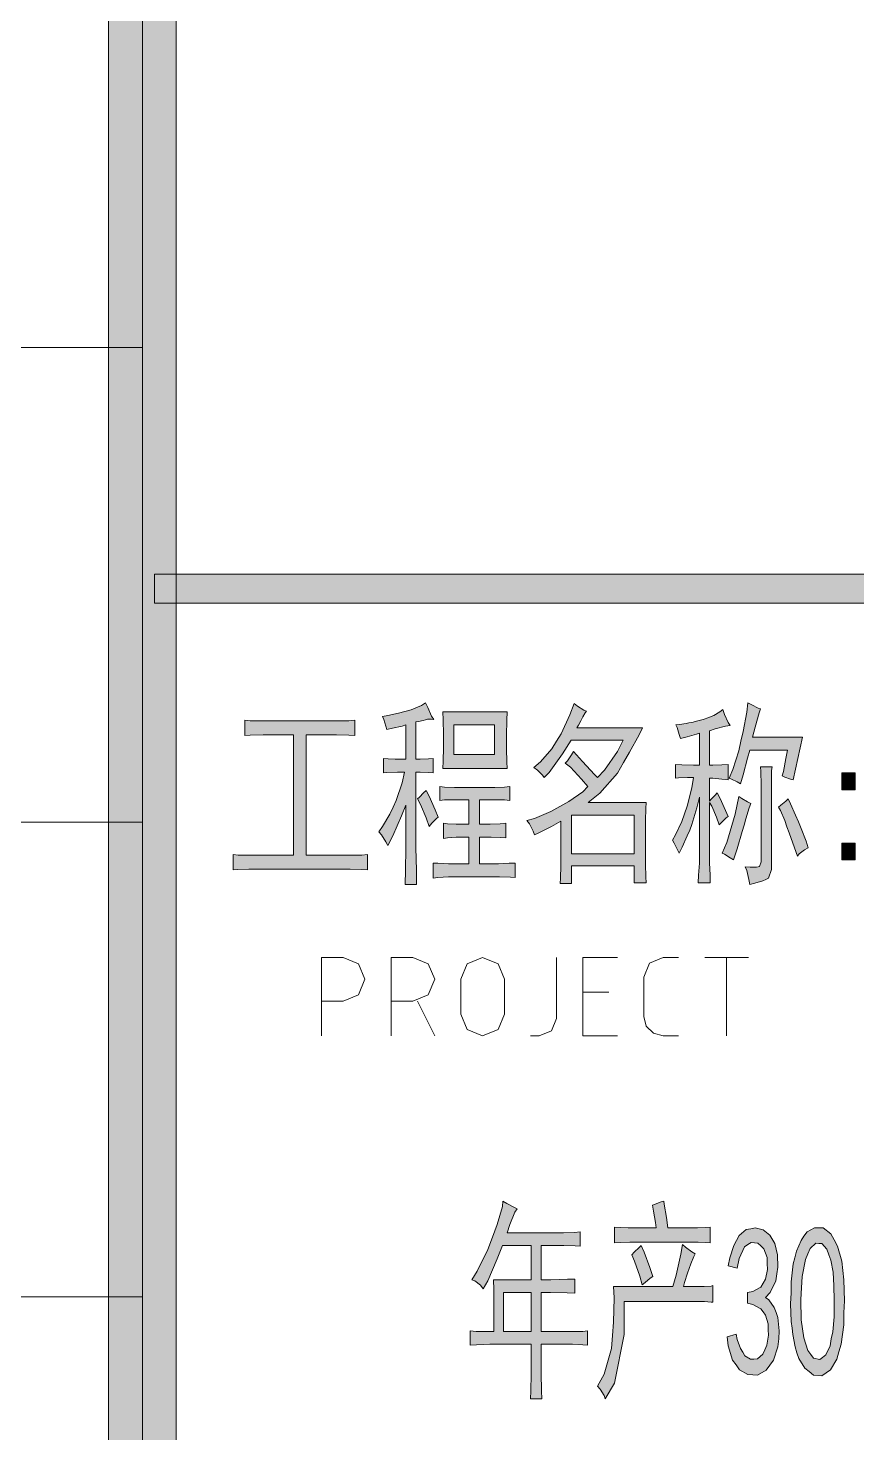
# Model space of a CAD drawing. Header units: millimetres. Extents: x 0 to 829, y 0 to 586.
# Drawn here: x 768.29 to 780.35, y 81.8 to 102.24 of the extents above; entities that cross this region are included whole.
import ezdxf

# ---------------------------------------------------------------- set-up
doc = ezdxf.new("R2010")
doc.units = ezdxf.units.MM

msp = doc.modelspace()

# ---------------------------------------------------------------- hatches: boundary and pattern name
h = msp.add_hatch(color=0)
h.dxf.hatch_style = 2
h.paths.add_polyline_path([(770.449028, 9.860139), (769.464778, 9.860139), (769.464778, 575.772139), (770.449028, 575.772139)])
h = msp.add_hatch(color=0)
h.dxf.hatch_style = 2
h.paths.add_polyline_path([(770.131528, 93.870639), (770.131528, 94.293972), (819.471028, 94.293972), (819.471028, 93.870639)])
h = msp.add_hatch(color=0)
h.dxf.hatch_style = 2
h.paths.add_polyline_path([(773.451167, 92.223167), (773.52525, 92.237278), (773.684, 92.272556), (773.772194, 92.29725), (773.863917, 92.321944), (774.015611, 92.385444), (774.075583, 92.42425), (774.107333, 92.353694), (774.163778, 92.230222), (774.195528, 92.180833), (774.163778, 92.184361), (774.103806, 92.184361), (774.072056, 92.173778), (774.040306, 92.166722), (773.973278, 92.152611), (773.934472, 92.145556), (773.934472, 91.602278), (773.994444, 91.602278), (774.117917, 91.609333), (774.184944, 91.612861), (774.184944, 91.404722), (774.117917, 91.40825), (773.994444, 91.415306), (773.934472, 91.415306), (773.934472, 90.438111), (773.934472, 90.314639), (773.941528, 89.986556), (773.945056, 89.781944), (773.77925, 89.781944), (773.782778, 89.986556), (773.786306, 90.311111), (773.786306, 90.427528), (773.786306, 90.935528), (773.726333, 90.780306), (773.599333, 90.4875), (773.528778, 90.349917), (773.497028, 90.402833), (773.433528, 90.505139), (773.394722, 90.547472), (773.451167, 90.625083), (773.557, 90.805), (773.602861, 90.903778), (773.648722, 91.002556), (773.733389, 91.260083), (773.768667, 91.415306), (773.666361, 91.415306), (773.511139, 91.40825), (773.46175, 91.404722), (773.46175, 91.612861), (773.532306, 91.609333), (773.634611, 91.602278), (773.669889, 91.602278), (773.786306, 91.602278), (773.786306, 92.103222), (773.733389, 92.085583), (773.595806, 92.053833), (773.511139, 92.036194), (773.497028, 92.085583), (773.468806, 92.180833)])
h = msp.add_hatch(color=0)
h.paths.add_polyline_path([(776.418028, 92.300778), (776.396861, 92.276083), (776.361583, 92.219639), (776.347472, 92.191417), (776.333361, 92.163194), (776.298083, 92.096167), (776.276917, 92.057361), (777.232944, 92.057361), (777.183556, 91.958583), (777.042444, 91.704583), (776.95425, 91.552889), (776.866056, 91.401194), (776.608528, 91.108389), (776.442722, 90.970806), (777.282333, 90.970806), (777.278806, 90.886139), (777.275278, 90.713278), (777.275278, 90.625083), (777.275278, 90.17), (777.275278, 90.07475), (777.278806, 89.891306), (777.282333, 89.803111), (777.109472, 89.803111), (777.109472, 90.050056), (776.199306, 90.050056), (776.199306, 89.792528), (776.0335, 89.792528), (776.037028, 89.870139), (776.044083, 90.050056), (776.044083, 90.148833), (776.044083, 90.702694), (775.9065, 90.625083), (775.712472, 90.526306), (775.659556, 90.505139), (775.641917, 90.558056), (775.589, 90.663889), (775.550194, 90.713278), (775.659556, 90.7415), (775.899444, 90.843806), (776.029972, 90.914361), (776.1605, 90.988444), (776.361583, 91.129556), (776.435667, 91.203639), (776.343944, 91.313), (776.181667, 91.485861), (776.107583, 91.545833), (776.139333, 91.581111), (776.195778, 91.665778), (776.227528, 91.715167), (776.358056, 91.570528), (776.534444, 91.380028), (776.576778, 91.337694), (776.679083, 91.443528), (776.866056, 91.715167), (776.950722, 91.880972), (776.19225, 91.880972), (776.068778, 91.679889), (775.871222, 91.40825), (775.800667, 91.337694), (775.775972, 91.369444), (775.701889, 91.443528), (775.6525, 91.482333), (775.74775, 91.563472), (775.910028, 91.753972), (775.980583, 91.863333), (776.047611, 91.972694), (776.174611, 92.247861), (776.234583, 92.413667), (776.2875, 92.374861), (776.379222, 92.318417)])
h.paths.add_polyline_path([(777.109472, 90.226444), (777.109472, 90.790889), (776.199306, 90.790889), (776.199306, 90.226444)])
h = msp.add_hatch(color=0)
h.dxf.hatch_style = 2
h.paths.add_polyline_path([(778.947444, 92.336056), (778.929806, 92.276083), (778.869833, 92.067944), (778.831028, 91.923306), (779.55775, 91.923306), (779.423694, 91.302417), (779.381361, 91.313), (779.30375, 91.341222), (779.264944, 91.358861), (779.282583, 91.425889), (779.317861, 91.612861), (779.339028, 91.736333), (778.792222, 91.736333), (778.760472, 91.619917), (778.693444, 91.3765), (778.658167, 91.245972), (778.608778, 91.274194), (778.524111, 91.313), (778.492361, 91.327111), (778.545278, 91.454111), (778.629944, 91.722222), (778.661694, 91.863333), (778.693444, 92.004444), (778.746361, 92.286667), (778.764, 92.42425), (778.820444, 92.3925), (778.912167, 92.346639)])
h = msp.add_hatch(color=0)
h.dxf.hatch_style = 2
h.paths.add_polyline_path([(772.678583, 92.159667), (772.777361, 92.159667), (772.960806, 92.163194), (773.045472, 92.17025), (773.045472, 91.948), (772.960806, 91.951528), (772.777361, 91.958583), (772.678583, 91.958583), (772.336389, 91.958583), (772.336389, 90.205278), (772.879667, 90.205278), (772.974917, 90.205278), (773.147778, 90.208806), (773.228917, 90.215861), (773.228917, 89.993611), (773.147778, 89.997139), (772.978444, 90.004194), (772.886722, 90.004194), (771.595556, 90.004194), (771.503833, 90.004194), (771.345083, 89.997139), (771.278056, 89.993611), (771.278056, 90.215861), (771.348611, 90.208806), (771.510889, 90.205278), (771.602611, 90.205278), (772.152944, 90.205278), (772.152944, 91.958583), (771.821333, 91.958583), (771.711972, 91.958583), (771.525, 91.951528), (771.447389, 91.948), (771.447389, 92.17025), (771.525, 92.163194), (771.711972, 92.159667), (771.821333, 92.159667)])
h = msp.add_hatch(color=0)
h.paths.add_polyline_path([(775.260917, 92.290194), (775.257389, 92.17025), (775.250333, 91.948), (775.250333, 91.845694), (775.250333, 91.753972), (775.257389, 91.563472), (775.260917, 91.468222), (774.326056, 91.468222), (774.329583, 91.574056), (774.336639, 91.775139), (774.336639, 91.870389), (774.336639, 91.962111), (774.329583, 92.173778), (774.326056, 92.290194)])
h.paths.add_polyline_path([(775.077472, 91.669306), (775.077472, 92.103222), (774.484806, 92.103222), (774.484806, 91.669306)])
h = msp.add_hatch(color=0)
h.dxf.hatch_style = 2
h.paths.add_polyline_path([(777.666861, 90.427528), (777.712722, 90.505139), (777.800917, 90.695639), (777.839722, 90.808528), (777.882056, 90.921417), (777.949083, 91.186), (777.973778, 91.337694), (777.885583, 91.337694), (777.755056, 91.330639), (777.709194, 91.327111), (777.709194, 91.524667), (777.800917, 91.521139), (777.973778, 91.514083), (778.058444, 91.514083), (778.058444, 91.97975), (778.016111, 91.969167), (777.878528, 91.930361), (777.783278, 91.902139), (777.765639, 91.962111), (777.733889, 92.064417), (777.71625, 92.103222), (777.769167, 92.10675), (777.867944, 92.120861), (777.90675, 92.131444), (777.949083, 92.1385), (778.03375, 92.159667), (778.076083, 92.17025), (778.114889, 92.180833), (778.196028, 92.209056), (778.231306, 92.223167), (778.270111, 92.240806), (778.354778, 92.290194), (778.400639, 92.325472), (778.425333, 92.251389), (778.47825, 92.134972), (778.506472, 92.092639), (778.435917, 92.082056), (778.28775, 92.04325), (778.206611, 92.015028), (778.206611, 91.514083), (778.252472, 91.514083), (778.386528, 91.521139), (778.474722, 91.524667), (778.474722, 91.302417), (778.386528, 91.313), (778.252472, 91.327111), (778.206611, 91.327111), (778.206611, 90.991972), (778.231306, 91.020194), (778.28775, 91.080167), (778.315972, 91.115444), (778.358306, 91.030778), (778.435917, 90.857917), (778.474722, 90.769722), (778.4465, 90.748556), (778.383, 90.688583), (778.347722, 90.649778), (778.308917, 90.759139), (778.238361, 90.921417), (778.206611, 90.970806), (778.206611, 90.148833), (778.206611, 90.092389), (778.213667, 89.919528), (778.217194, 89.803111), (778.040806, 89.803111), (778.047861, 89.916), (778.058444, 90.088861), (778.058444, 90.148833), (778.058444, 91.048417), (778.019639, 90.893194), (777.949083, 90.653306), (777.917333, 90.568639), (777.882056, 90.4875), (777.807972, 90.321694), (777.765639, 90.237028), (777.740944, 90.286417), (777.691556, 90.381667)])
h = msp.add_hatch(color=0)
h.dxf.hatch_style = 2
h.paths.add_polyline_path([(779.116778, 91.492917), (779.109722, 91.436472), (779.106194, 91.242444), (779.106194, 91.104861), (779.106194, 90.102972), (779.106194, 89.997139), (779.063861, 89.873667), (779.025056, 89.8525), (778.982722, 89.834861), (778.866306, 89.799583), (778.792222, 89.781944), (778.778111, 89.8525), (778.746361, 89.983028), (778.725194, 90.035944), (778.79575, 90.032417), (778.887472, 90.032417), (778.912167, 90.035944), (778.933333, 90.043), (778.958028, 90.110028), (778.958028, 90.17), (778.958028, 91.104861), (778.958028, 91.231861), (778.9545, 91.425889), (778.947444, 91.492917)])
h = msp.add_hatch(color=0)
h.dxf.hatch_style = 2
h.paths.add_polyline_path([(780.323278, 91.157778), (780.132778, 91.157778), (780.132778, 91.404722), (780.323278, 91.404722)])
h = msp.add_hatch(color=0)
h.dxf.hatch_style = 2
h.paths.add_polyline_path([(774.086167, 91.147194), (774.1285, 91.066056), (774.213167, 90.8685), (774.259028, 90.759139), (774.234333, 90.737972), (774.167306, 90.670944), (774.1285, 90.625083), (774.086167, 90.748556), (774.0015, 90.946111), (773.959167, 91.02725), (773.987389, 91.051944), (774.047361, 91.115444)])
h = msp.add_hatch(color=0)
h.dxf.hatch_style = 2
h.paths.add_polyline_path([(775.0175, 91.193056), (775.084528, 91.193056), (775.225639, 91.196583), (775.299722, 91.203639), (775.299722, 91.002556), (775.225639, 91.009611), (775.084528, 91.013139), (775.0175, 91.013139), (774.85875, 91.013139), (774.85875, 90.660361), (774.950472, 90.660361), (775.013972, 90.660361), (775.158611, 90.663889), (775.243278, 90.670944), (775.243278, 90.459278), (775.158611, 90.466333), (775.028083, 90.469861), (774.975167, 90.469861), (774.85875, 90.469861), (774.85875, 90.081806), (775.059833, 90.081806), (775.133917, 90.081806), (775.292667, 90.088861), (775.377333, 90.092389), (775.377333, 89.880722), (775.310306, 89.887778), (775.151556, 89.891306), (775.059833, 89.891306), (774.502444, 89.891306), (774.410722, 89.891306), (774.251972, 89.880722), (774.184944, 89.870139), (774.184944, 90.092389), (774.251972, 90.088861), (774.410722, 90.081806), (774.502444, 90.081806), (774.703528, 90.081806), (774.703528, 90.469861), (774.583583, 90.469861), (774.520083, 90.469861), (774.393083, 90.459278), (774.336639, 90.448694), (774.336639, 90.670944), (774.393083, 90.663889), (774.520083, 90.660361), (774.583583, 90.660361), (774.703528, 90.660361), (774.703528, 91.013139), (774.569472, 91.013139), (774.495389, 91.013139), (774.35075, 91.009611), (774.283722, 91.002556), (774.283722, 91.203639), (774.35075, 91.196583), (774.495389, 91.193056), (774.569472, 91.193056)])
h = msp.add_hatch(color=0)
h.dxf.hatch_style = 2
h.paths.add_polyline_path([(778.806333, 90.960222), (778.781639, 90.893194), (778.73225, 90.734444), (778.707556, 90.642722), (778.682861, 90.551), (778.608778, 90.297), (778.555861, 90.13825), (778.506472, 90.17), (778.425333, 90.219389), (778.390056, 90.237028), (778.457083, 90.39225), (778.577028, 90.805), (778.633472, 91.059), (778.675806, 91.030778), (778.760472, 90.981389)])
h = msp.add_hatch(color=0)
h.dxf.hatch_style = 2
h.paths.add_polyline_path([(779.349611, 91.02725), (779.381361, 90.953167), (779.455444, 90.787361), (779.497778, 90.692111), (779.540111, 90.596861), (779.610667, 90.409889), (779.638889, 90.314639), (779.5895, 90.286417), (779.511889, 90.226444), (779.483667, 90.191167), (779.441333, 90.314639), (779.363722, 90.529833), (779.331972, 90.621556), (779.300222, 90.713278), (779.236722, 90.854389), (779.2085, 90.903778), (779.243778, 90.932), (779.314333, 90.991972)])
h = msp.add_hatch(color=0)
h.dxf.hatch_style = 2
h.paths.add_polyline_path([(780.323278, 90.13825), (780.132778, 90.13825), (780.132778, 90.381667), (780.323278, 90.381667)])
h = msp.add_hatch(color=0)
h.paths.add_polyline_path([(774.749389, 84.031667), (774.827, 84.158667), (774.978694, 84.469111), (775.04925, 84.652556), (775.116278, 84.836), (775.193889, 85.097056), (775.200944, 85.174667), (775.257389, 85.139389), (775.359694, 85.086472), (775.405556, 85.065306), (775.373806, 85.012389), (775.299722, 84.836), (775.260917, 84.712528), (775.998222, 84.712528), (776.079361, 84.712528), (776.241639, 84.719583), (776.326306, 84.726639), (776.326306, 84.5185), (776.252222, 84.525556), (776.086417, 84.529083), (775.998222, 84.529083), (775.758333, 84.529083), (775.758333, 84.031667), (775.895917, 84.031667), (776.139333, 84.038722), (776.245167, 84.04225), (776.245167, 83.837639), (776.135806, 83.841167), (775.892389, 83.848222), (775.758333, 83.848222), (775.758333, 83.276722), (776.12875, 83.276722), (776.209889, 83.276722), (776.361583, 83.28025), (776.428611, 83.287306), (776.428611, 83.079167), (776.365111, 83.086222), (776.213417, 83.093278), (776.12875, 83.093278), (775.758333, 83.093278), (775.758333, 82.811056), (775.758333, 82.673472), (775.761861, 82.415944), (775.765389, 82.299528), (775.603111, 82.299528), (775.606639, 82.415944), (775.610167, 82.659361), (775.610167, 82.789889), (775.610167, 83.093278), (775.11275, 83.093278), (775.010444, 83.093278), (774.816417, 83.086222), (774.724694, 83.079167), (774.724694, 83.287306), (774.812889, 83.28025), (774.98575, 83.276722), (775.070417, 83.276722), (775.070417, 83.513083), (775.066889, 83.890556), (775.063361, 84.031667), (775.610167, 84.031667), (775.610167, 84.529083), (775.193889, 84.529083), (775.116278, 84.335056), (774.978694, 84.017556), (774.915194, 83.897611), (774.876389, 83.950528), (774.791722, 84.017556)])
h.paths.add_polyline_path([(775.610167, 83.276722), (775.610167, 83.848222), (775.208, 83.848222), (775.208, 83.276722)])
h = msp.add_hatch(color=0)
h.dxf.hatch_style = 2
h.paths.add_polyline_path([(777.539861, 85.174667), (777.546917, 85.132333), (777.578667, 84.938306), (777.599833, 84.786611), (777.963194, 84.786611), (778.030222, 84.786611), (778.153694, 84.793667), (778.213667, 84.797194), (778.213667, 84.567889), (778.153694, 84.571417), (778.040806, 84.578472), (777.987889, 84.578472), (777.102417, 84.578472), (777.045972, 84.578472), (776.908389, 84.571417), (776.823722, 84.567889), (776.823722, 84.797194), (776.911917, 84.793667), (777.024806, 84.786611), (777.0495, 84.786611), (777.4305, 84.786611), (777.419917, 84.864222), (777.391694, 85.030028), (777.374056, 85.114694), (777.416389, 85.132333), (777.501056, 85.164083)])
h = msp.add_hatch(color=0)
h.dxf.hatch_style = 2
h.paths.add_polyline_path([(778.460611, 83.202639), (778.594667, 83.237917), (778.608778, 83.160306), (778.654639, 83.029778), (778.689917, 82.976861), (778.721667, 82.923944), (778.802806, 82.878083), (778.852194, 82.878083), (778.901583, 82.881611), (778.979194, 82.948639), (779.010944, 83.012139), (779.039167, 83.079167), (779.063861, 83.223806), (779.060333, 83.304944), (779.056806, 83.389611), (779.018, 83.516611), (778.98625, 83.562472), (778.950972, 83.608333), (778.838083, 83.671833), (778.760472, 83.689472), (778.760472, 83.848222), (778.838083, 83.858806), (778.950972, 83.925833), (778.98625, 83.982278), (779.018, 84.038722), (779.04975, 84.179833), (779.046222, 84.268028), (779.042694, 84.356222), (778.996833, 84.483222), (778.950972, 84.525556), (778.908639, 84.564361), (778.813389, 84.571417), (778.764, 84.543194), (778.714611, 84.511444), (778.637, 84.342111), (778.608778, 84.201), (778.47825, 84.236278), (778.499417, 84.349167), (778.559389, 84.529083), (778.598194, 84.603167), (778.637, 84.67725), (778.739306, 84.761917), (778.806333, 84.7725), (778.869833, 84.786611), (778.98625, 84.758389), (779.035639, 84.719583), (779.085028, 84.680778), (779.155583, 84.557306), (779.173222, 84.476167), (779.194389, 84.395028), (779.201444, 84.215111), (779.187333, 84.116333), (779.169694, 84.017556), (779.088556, 83.848222), (779.018, 83.774139), (779.067389, 83.738861), (779.148528, 83.6295), (779.173222, 83.555417), (779.201444, 83.481333), (779.219083, 83.290833), (779.212028, 83.170889), (779.201444, 83.054472), (779.137944, 82.860444), (779.0815, 82.789889), (779.028583, 82.715806), (778.905111, 82.64525), (778.834556, 82.648778), (778.764, 82.652306), (778.644056, 82.722861), (778.594667, 82.793417), (778.54175, 82.863972), (778.47825, 83.068583)])
h = msp.add_hatch(color=0)
h.paths.add_polyline_path([(779.391944, 83.841167), (779.395472, 84.003444), (779.420167, 84.260972), (779.444861, 84.352694), (779.469556, 84.447944), (779.536583, 84.603167), (779.578917, 84.663139), (779.624778, 84.726639), (779.730611, 84.786611), (779.797639, 84.786611), (779.861139, 84.786611), (779.9705, 84.698417), (780.019889, 84.610222), (780.06575, 84.522028), (780.12925, 84.299778), (780.143361, 84.165722), (780.157472, 84.031667), (780.168056, 83.72475), (780.161, 83.548361), (780.157472, 83.3755), (780.118667, 83.093278), (780.086917, 82.983917), (780.058694, 82.874556), (779.963444, 82.722861), (779.903472, 82.677), (779.839972, 82.634667), (779.7165, 82.64525), (779.653, 82.698167), (779.593028, 82.747556), (779.504833, 82.885139), (779.476611, 82.969806), (779.451917, 83.054472), (779.416639, 83.234389), (779.406056, 83.329639), (779.395472, 83.424889), (779.384889, 83.678889)])
h.paths.add_polyline_path([(779.543639, 83.91525), (779.533056, 83.745917), (779.540111, 83.449583), (779.55775, 83.319056), (779.575389, 83.188528), (779.635361, 83.001556), (779.677694, 82.945111), (779.720028, 82.892194), (779.808222, 82.871028), (779.850556, 82.902778), (779.896417, 82.938056), (779.959917, 83.072111), (779.977556, 83.170889), (779.998722, 83.273194), (780.019889, 83.491917), (780.019889, 83.611861), (780.019889, 83.728278), (780.012833, 83.947), (780.009306, 84.04225), (780.00225, 84.141028), (779.9705, 84.317417), (779.942278, 84.395028), (779.914056, 84.476167), (779.839972, 84.557306), (779.797639, 84.560833), (779.751778, 84.564361), (779.670639, 84.48675), (779.635361, 84.409139), (779.600083, 84.328), (779.554222, 84.081056)])
h = msp.add_hatch(color=0)
h.dxf.hatch_style = 2
h.paths.add_polyline_path([(777.994944, 84.409139), (777.977306, 84.370333), (777.934972, 84.2645), (777.910278, 84.193944), (777.885583, 84.126917), (777.84325, 83.992861), (777.825611, 83.932889), (778.051389, 83.932889), (778.129, 83.932889), (778.231306, 83.939944), (778.256, 83.947), (778.256, 83.703583), (778.227778, 83.707111), (778.132528, 83.714167), (778.0655, 83.714167), (776.964833, 83.714167), (776.964833, 83.234389), (776.823722, 82.525306), (776.686139, 82.299528), (776.672028, 82.348917), (776.615583, 82.440639), (776.576778, 82.482972), (776.672028, 82.659361), (776.781389, 83.029778), (776.7955, 83.220278), (776.809611, 83.414306), (776.816667, 83.770611), (776.809611, 83.932889), (777.673917, 83.932889), (777.719778, 84.098694), (777.790333, 84.402083), (777.8115, 84.543194), (777.857361, 84.504389), (777.949083, 84.437361)])
h = msp.add_hatch(color=0)
h.dxf.hatch_style = 2
h.paths.add_polyline_path([(777.211778, 84.529083), (777.254111, 84.433833), (777.338778, 84.208056), (777.381111, 84.081056), (777.342306, 84.056361), (777.268222, 83.992861), (777.225889, 83.957583), (777.194139, 84.084583), (777.116528, 84.303306), (777.074194, 84.395028), (777.109472, 84.433833), (777.180028, 84.500861)])

# ---------------------------------------------------------------- linework, layer by layer
at = {"color": 0, "lineweight": 0}
for points in [[(770.449028, 9.860139), (769.464778, 9.860139), (769.464778, 575.772139), (770.449028, 575.772139)], [(770.131528, 93.870639), (770.131528, 94.293972), (819.471028, 94.293972), (819.471028, 93.870639)], [(773.451167, 92.223167), (773.52525, 92.237278), (773.684, 92.272556), (773.772194, 92.29725), (773.863917, 92.321944), (774.015611, 92.385444), (774.075583, 92.42425), (774.107333, 92.353694), (774.163778, 92.230222), (774.195528, 92.180833), (774.163778, 92.184361), (774.103806, 92.184361), (774.072056, 92.173778), (774.040306, 92.166722), (773.973278, 92.152611), (773.934472, 92.145556), (773.934472, 91.602278), (773.994444, 91.602278), (774.117917, 91.609333), (774.184944, 91.612861), (774.184944, 91.404722), (774.117917, 91.40825), (773.994444, 91.415306), (773.934472, 91.415306), (773.934472, 90.438111), (773.934472, 90.314639), (773.941528, 89.986556), (773.945056, 89.781944), (773.77925, 89.781944), (773.782778, 89.986556), (773.786306, 90.311111), (773.786306, 90.427528), (773.786306, 90.935528), (773.726333, 90.780306), (773.599333, 90.4875), (773.528778, 90.349917), (773.497028, 90.402833), (773.433528, 90.505139), (773.394722, 90.547472), (773.451167, 90.625083), (773.557, 90.805), (773.602861, 90.903778), (773.648722, 91.002556), (773.733389, 91.260083), (773.768667, 91.415306), (773.666361, 91.415306), (773.511139, 91.40825), (773.46175, 91.404722), (773.46175, 91.612861), (773.532306, 91.609333), (773.634611, 91.602278), (773.669889, 91.602278), (773.786306, 91.602278), (773.786306, 92.103222), (773.733389, 92.085583), (773.595806, 92.053833), (773.511139, 92.036194), (773.497028, 92.085583), (773.468806, 92.180833)], [(776.418028, 92.300778), (776.396861, 92.276083), (776.361583, 92.219639), (776.347472, 92.191417), (776.333361, 92.163194), (776.298083, 92.096167), (776.276917, 92.057361), (777.232944, 92.057361), (777.183556, 91.958583), (777.042444, 91.704583), (776.95425, 91.552889), (776.866056, 91.401194), (776.608528, 91.108389), (776.442722, 90.970806), (777.282333, 90.970806), (777.278806, 90.886139), (777.275278, 90.713278), (777.275278, 90.625083), (777.275278, 90.17), (777.275278, 90.07475), (777.278806, 89.891306), (777.282333, 89.803111), (777.109472, 89.803111), (777.109472, 90.050056), (776.199306, 90.050056), (776.199306, 89.792528), (776.0335, 89.792528), (776.037028, 89.870139), (776.044083, 90.050056), (776.044083, 90.148833), (776.044083, 90.702694), (775.9065, 90.625083), (775.712472, 90.526306), (775.659556, 90.505139), (775.641917, 90.558056), (775.589, 90.663889), (775.550194, 90.713278), (775.659556, 90.7415), (775.899444, 90.843806), (776.029972, 90.914361), (776.1605, 90.988444), (776.361583, 91.129556), (776.435667, 91.203639), (776.343944, 91.313), (776.181667, 91.485861), (776.107583, 91.545833), (776.139333, 91.581111), (776.195778, 91.665778), (776.227528, 91.715167), (776.358056, 91.570528), (776.534444, 91.380028), (776.576778, 91.337694), (776.679083, 91.443528), (776.866056, 91.715167), (776.950722, 91.880972), (776.19225, 91.880972), (776.068778, 91.679889), (775.871222, 91.40825), (775.800667, 91.337694), (775.775972, 91.369444), (775.701889, 91.443528), (775.6525, 91.482333), (775.74775, 91.563472), (775.910028, 91.753972), (775.980583, 91.863333), (776.047611, 91.972694), (776.174611, 92.247861), (776.234583, 92.413667), (776.2875, 92.374861), (776.379222, 92.318417)], [(778.947444, 92.336056), (778.929806, 92.276083), (778.869833, 92.067944), (778.831028, 91.923306), (779.55775, 91.923306), (779.423694, 91.302417), (779.381361, 91.313), (779.30375, 91.341222), (779.264944, 91.358861), (779.282583, 91.425889), (779.317861, 91.612861), (779.339028, 91.736333), (778.792222, 91.736333), (778.760472, 91.619917), (778.693444, 91.3765), (778.658167, 91.245972), (778.608778, 91.274194), (778.524111, 91.313), (778.492361, 91.327111), (778.545278, 91.454111), (778.629944, 91.722222), (778.661694, 91.863333), (778.693444, 92.004444), (778.746361, 92.286667), (778.764, 92.42425), (778.820444, 92.3925), (778.912167, 92.346639)], [(772.678583, 92.159667), (772.777361, 92.159667), (772.960806, 92.163194), (773.045472, 92.17025), (773.045472, 91.948), (772.960806, 91.951528), (772.777361, 91.958583), (772.678583, 91.958583), (772.336389, 91.958583), (772.336389, 90.205278), (772.879667, 90.205278), (772.974917, 90.205278), (773.147778, 90.208806), (773.228917, 90.215861), (773.228917, 89.993611), (773.147778, 89.997139), (772.978444, 90.004194), (772.886722, 90.004194), (771.595556, 90.004194), (771.503833, 90.004194), (771.345083, 89.997139), (771.278056, 89.993611), (771.278056, 90.215861), (771.348611, 90.208806), (771.510889, 90.205278), (771.602611, 90.205278), (772.152944, 90.205278), (772.152944, 91.958583), (771.821333, 91.958583), (771.711972, 91.958583), (771.525, 91.951528), (771.447389, 91.948), (771.447389, 92.17025), (771.525, 92.163194), (771.711972, 92.159667), (771.821333, 92.159667)], [(775.260917, 92.290194), (775.257389, 92.17025), (775.250333, 91.948), (775.250333, 91.845694), (775.250333, 91.753972), (775.257389, 91.563472), (775.260917, 91.468222), (774.326056, 91.468222), (774.329583, 91.574056), (774.336639, 91.775139), (774.336639, 91.870389), (774.336639, 91.962111), (774.329583, 92.173778), (774.326056, 92.290194)], [(777.666861, 90.427528), (777.712722, 90.505139), (777.800917, 90.695639), (777.839722, 90.808528), (777.882056, 90.921417), (777.949083, 91.186), (777.973778, 91.337694), (777.885583, 91.337694), (777.755056, 91.330639), (777.709194, 91.327111), (777.709194, 91.524667), (777.800917, 91.521139), (777.973778, 91.514083), (778.058444, 91.514083), (778.058444, 91.97975), (778.016111, 91.969167), (777.878528, 91.930361), (777.783278, 91.902139), (777.765639, 91.962111), (777.733889, 92.064417), (777.71625, 92.103222), (777.769167, 92.10675), (777.867944, 92.120861), (777.90675, 92.131444), (777.949083, 92.1385), (778.03375, 92.159667), (778.076083, 92.17025), (778.114889, 92.180833), (778.196028, 92.209056), (778.231306, 92.223167), (778.270111, 92.240806), (778.354778, 92.290194), (778.400639, 92.325472), (778.425333, 92.251389), (778.47825, 92.134972), (778.506472, 92.092639), (778.435917, 92.082056), (778.28775, 92.04325), (778.206611, 92.015028), (778.206611, 91.514083), (778.252472, 91.514083), (778.386528, 91.521139), (778.474722, 91.524667), (778.474722, 91.302417), (778.386528, 91.313), (778.252472, 91.327111), (778.206611, 91.327111), (778.206611, 90.991972), (778.231306, 91.020194), (778.28775, 91.080167), (778.315972, 91.115444), (778.358306, 91.030778), (778.435917, 90.857917), (778.474722, 90.769722), (778.4465, 90.748556), (778.383, 90.688583), (778.347722, 90.649778), (778.308917, 90.759139), (778.238361, 90.921417), (778.206611, 90.970806), (778.206611, 90.148833), (778.206611, 90.092389), (778.213667, 89.919528), (778.217194, 89.803111), (778.040806, 89.803111), (778.047861, 89.916), (778.058444, 90.088861), (778.058444, 90.148833), (778.058444, 91.048417), (778.019639, 90.893194), (777.949083, 90.653306), (777.917333, 90.568639), (777.882056, 90.4875), (777.807972, 90.321694), (777.765639, 90.237028), (777.740944, 90.286417), (777.691556, 90.381667)], [(775.077472, 91.669306), (775.077472, 92.103222), (774.484806, 92.103222), (774.484806, 91.669306)], [(779.116778, 91.492917), (779.109722, 91.436472), (779.106194, 91.242444), (779.106194, 91.104861), (779.106194, 90.102972), (779.106194, 89.997139), (779.063861, 89.873667), (779.025056, 89.8525), (778.982722, 89.834861), (778.866306, 89.799583), (778.792222, 89.781944), (778.778111, 89.8525), (778.746361, 89.983028), (778.725194, 90.035944), (778.79575, 90.032417), (778.887472, 90.032417), (778.912167, 90.035944), (778.933333, 90.043), (778.958028, 90.110028), (778.958028, 90.17), (778.958028, 91.104861), (778.958028, 91.231861), (778.9545, 91.425889), (778.947444, 91.492917)], [(780.323278, 91.157778), (780.132778, 91.157778), (780.132778, 91.404722), (780.323278, 91.404722)], [(774.086167, 91.147194), (774.1285, 91.066056), (774.213167, 90.8685), (774.259028, 90.759139), (774.234333, 90.737972), (774.167306, 90.670944), (774.1285, 90.625083), (774.086167, 90.748556), (774.0015, 90.946111), (773.959167, 91.02725), (773.987389, 91.051944), (774.047361, 91.115444)], [(775.0175, 91.193056), (775.084528, 91.193056), (775.225639, 91.196583), (775.299722, 91.203639), (775.299722, 91.002556), (775.225639, 91.009611), (775.084528, 91.013139), (775.0175, 91.013139), (774.85875, 91.013139), (774.85875, 90.660361), (774.950472, 90.660361), (775.013972, 90.660361), (775.158611, 90.663889), (775.243278, 90.670944), (775.243278, 90.459278), (775.158611, 90.466333), (775.028083, 90.469861), (774.975167, 90.469861), (774.85875, 90.469861), (774.85875, 90.081806), (775.059833, 90.081806), (775.133917, 90.081806), (775.292667, 90.088861), (775.377333, 90.092389), (775.377333, 89.880722), (775.310306, 89.887778), (775.151556, 89.891306), (775.059833, 89.891306), (774.502444, 89.891306), (774.410722, 89.891306), (774.251972, 89.880722), (774.184944, 89.870139), (774.184944, 90.092389), (774.251972, 90.088861), (774.410722, 90.081806), (774.502444, 90.081806), (774.703528, 90.081806), (774.703528, 90.469861), (774.583583, 90.469861), (774.520083, 90.469861), (774.393083, 90.459278), (774.336639, 90.448694), (774.336639, 90.670944), (774.393083, 90.663889), (774.520083, 90.660361), (774.583583, 90.660361), (774.703528, 90.660361), (774.703528, 91.013139), (774.569472, 91.013139), (774.495389, 91.013139), (774.35075, 91.009611), (774.283722, 91.002556), (774.283722, 91.203639), (774.35075, 91.196583), (774.495389, 91.193056), (774.569472, 91.193056)], [(778.806333, 90.960222), (778.781639, 90.893194), (778.73225, 90.734444), (778.707556, 90.642722), (778.682861, 90.551), (778.608778, 90.297), (778.555861, 90.13825), (778.506472, 90.17), (778.425333, 90.219389), (778.390056, 90.237028), (778.457083, 90.39225), (778.577028, 90.805), (778.633472, 91.059), (778.675806, 91.030778), (778.760472, 90.981389)], [(779.349611, 91.02725), (779.381361, 90.953167), (779.455444, 90.787361), (779.497778, 90.692111), (779.540111, 90.596861), (779.610667, 90.409889), (779.638889, 90.314639), (779.5895, 90.286417), (779.511889, 90.226444), (779.483667, 90.191167), (779.441333, 90.314639), (779.363722, 90.529833), (779.331972, 90.621556), (779.300222, 90.713278), (779.236722, 90.854389), (779.2085, 90.903778), (779.243778, 90.932), (779.314333, 90.991972)], [(777.109472, 90.226444), (777.109472, 90.790889), (776.199306, 90.790889), (776.199306, 90.226444)], [(780.323278, 90.13825), (780.132778, 90.13825), (780.132778, 90.381667), (780.323278, 90.381667)], [(774.749389, 84.031667), (774.827, 84.158667), (774.978694, 84.469111), (775.04925, 84.652556), (775.116278, 84.836), (775.193889, 85.097056), (775.200944, 85.174667), (775.257389, 85.139389), (775.359694, 85.086472), (775.405556, 85.065306), (775.373806, 85.012389), (775.299722, 84.836), (775.260917, 84.712528), (775.998222, 84.712528), (776.079361, 84.712528), (776.241639, 84.719583), (776.326306, 84.726639), (776.326306, 84.5185), (776.252222, 84.525556), (776.086417, 84.529083), (775.998222, 84.529083), (775.758333, 84.529083), (775.758333, 84.031667), (775.895917, 84.031667), (776.139333, 84.038722), (776.245167, 84.04225), (776.245167, 83.837639), (776.135806, 83.841167), (775.892389, 83.848222), (775.758333, 83.848222), (775.758333, 83.276722), (776.12875, 83.276722), (776.209889, 83.276722), (776.361583, 83.28025), (776.428611, 83.287306), (776.428611, 83.079167), (776.365111, 83.086222), (776.213417, 83.093278), (776.12875, 83.093278), (775.758333, 83.093278), (775.758333, 82.811056), (775.758333, 82.673472), (775.761861, 82.415944), (775.765389, 82.299528), (775.603111, 82.299528), (775.606639, 82.415944), (775.610167, 82.659361), (775.610167, 82.789889), (775.610167, 83.093278), (775.11275, 83.093278), (775.010444, 83.093278), (774.816417, 83.086222), (774.724694, 83.079167), (774.724694, 83.287306), (774.812889, 83.28025), (774.98575, 83.276722), (775.070417, 83.276722), (775.070417, 83.513083), (775.066889, 83.890556), (775.063361, 84.031667), (775.610167, 84.031667), (775.610167, 84.529083), (775.193889, 84.529083), (775.116278, 84.335056), (774.978694, 84.017556), (774.915194, 83.897611), (774.876389, 83.950528), (774.791722, 84.017556)], [(777.539861, 85.174667), (777.546917, 85.132333), (777.578667, 84.938306), (777.599833, 84.786611), (777.963194, 84.786611), (778.030222, 84.786611), (778.153694, 84.793667), (778.213667, 84.797194), (778.213667, 84.567889), (778.153694, 84.571417), (778.040806, 84.578472), (777.987889, 84.578472), (777.102417, 84.578472), (777.045972, 84.578472), (776.908389, 84.571417), (776.823722, 84.567889), (776.823722, 84.797194), (776.911917, 84.793667), (777.024806, 84.786611), (777.0495, 84.786611), (777.4305, 84.786611), (777.419917, 84.864222), (777.391694, 85.030028), (777.374056, 85.114694), (777.416389, 85.132333), (777.501056, 85.164083)], [(778.460611, 83.202639), (778.594667, 83.237917), (778.608778, 83.160306), (778.654639, 83.029778), (778.689917, 82.976861), (778.721667, 82.923944), (778.802806, 82.878083), (778.852194, 82.878083), (778.901583, 82.881611), (778.979194, 82.948639), (779.010944, 83.012139), (779.039167, 83.079167), (779.063861, 83.223806), (779.060333, 83.304944), (779.056806, 83.389611), (779.018, 83.516611), (778.98625, 83.562472), (778.950972, 83.608333), (778.838083, 83.671833), (778.760472, 83.689472), (778.760472, 83.848222), (778.838083, 83.858806), (778.950972, 83.925833), (778.98625, 83.982278), (779.018, 84.038722), (779.04975, 84.179833), (779.046222, 84.268028), (779.042694, 84.356222), (778.996833, 84.483222), (778.950972, 84.525556), (778.908639, 84.564361), (778.813389, 84.571417), (778.764, 84.543194), (778.714611, 84.511444), (778.637, 84.342111), (778.608778, 84.201), (778.47825, 84.236278), (778.499417, 84.349167), (778.559389, 84.529083), (778.598194, 84.603167), (778.637, 84.67725), (778.739306, 84.761917), (778.806333, 84.7725), (778.869833, 84.786611), (778.98625, 84.758389), (779.035639, 84.719583), (779.085028, 84.680778), (779.155583, 84.557306), (779.173222, 84.476167), (779.194389, 84.395028), (779.201444, 84.215111), (779.187333, 84.116333), (779.169694, 84.017556), (779.088556, 83.848222), (779.018, 83.774139), (779.067389, 83.738861), (779.148528, 83.6295), (779.173222, 83.555417), (779.201444, 83.481333), (779.219083, 83.290833), (779.212028, 83.170889), (779.201444, 83.054472), (779.137944, 82.860444), (779.0815, 82.789889), (779.028583, 82.715806), (778.905111, 82.64525), (778.834556, 82.648778), (778.764, 82.652306), (778.644056, 82.722861), (778.594667, 82.793417), (778.54175, 82.863972), (778.47825, 83.068583)], [(779.391944, 83.841167), (779.395472, 84.003444), (779.420167, 84.260972), (779.444861, 84.352694), (779.469556, 84.447944), (779.536583, 84.603167), (779.578917, 84.663139), (779.624778, 84.726639), (779.730611, 84.786611), (779.797639, 84.786611), (779.861139, 84.786611), (779.9705, 84.698417), (780.019889, 84.610222), (780.06575, 84.522028), (780.12925, 84.299778), (780.143361, 84.165722), (780.157472, 84.031667), (780.168056, 83.72475), (780.161, 83.548361), (780.157472, 83.3755), (780.118667, 83.093278), (780.086917, 82.983917), (780.058694, 82.874556), (779.963444, 82.722861), (779.903472, 82.677), (779.839972, 82.634667), (779.7165, 82.64525), (779.653, 82.698167), (779.593028, 82.747556), (779.504833, 82.885139), (779.476611, 82.969806), (779.451917, 83.054472), (779.416639, 83.234389), (779.406056, 83.329639), (779.395472, 83.424889), (779.384889, 83.678889)], [(777.994944, 84.409139), (777.977306, 84.370333), (777.934972, 84.2645), (777.910278, 84.193944), (777.885583, 84.126917), (777.84325, 83.992861), (777.825611, 83.932889), (778.051389, 83.932889), (778.129, 83.932889), (778.231306, 83.939944), (778.256, 83.947), (778.256, 83.703583), (778.227778, 83.707111), (778.132528, 83.714167), (778.0655, 83.714167), (776.964833, 83.714167), (776.964833, 83.234389), (776.823722, 82.525306), (776.686139, 82.299528), (776.672028, 82.348917), (776.615583, 82.440639), (776.576778, 82.482972), (776.672028, 82.659361), (776.781389, 83.029778), (776.7955, 83.220278), (776.809611, 83.414306), (776.816667, 83.770611), (776.809611, 83.932889), (777.673917, 83.932889), (777.719778, 84.098694), (777.790333, 84.402083), (777.8115, 84.543194), (777.857361, 84.504389), (777.949083, 84.437361)], [(777.211778, 84.529083), (777.254111, 84.433833), (777.338778, 84.208056), (777.381111, 84.081056), (777.342306, 84.056361), (777.268222, 83.992861), (777.225889, 83.957583), (777.194139, 84.084583), (777.116528, 84.303306), (777.074194, 84.395028), (777.109472, 84.433833), (777.180028, 84.500861)], [(779.543639, 83.91525), (779.533056, 83.745917), (779.540111, 83.449583), (779.55775, 83.319056), (779.575389, 83.188528), (779.635361, 83.001556), (779.677694, 82.945111), (779.720028, 82.892194), (779.808222, 82.871028), (779.850556, 82.902778), (779.896417, 82.938056), (779.959917, 83.072111), (779.977556, 83.170889), (779.998722, 83.273194), (780.019889, 83.491917), (780.019889, 83.611861), (780.019889, 83.728278), (780.012833, 83.947), (780.009306, 84.04225), (780.00225, 84.141028), (779.9705, 84.317417), (779.942278, 84.395028), (779.914056, 84.476167), (779.839972, 84.557306), (779.797639, 84.560833), (779.751778, 84.564361), (779.670639, 84.48675), (779.635361, 84.409139), (779.600083, 84.328), (779.554222, 84.081056)], [(775.610167, 83.276722), (775.610167, 83.848222), (775.208, 83.848222), (775.208, 83.276722)]]:
    msp.add_lwpolyline(points, close=True, dxfattribs=at)
for points in [[(769.958667, 9.860139), (769.958667, 152.654)], [(592.493806, 97.588917), (769.958667, 97.588917)], [(592.493806, 90.685056), (769.958667, 90.685056)], [(772.562167, 87.577083), (772.562167, 88.720083), (772.876139, 88.720083)], [(772.876139, 88.085083), (773.101917, 88.176806), (773.193639, 88.402583), (773.101917, 88.624833), (772.876139, 88.720083)], [(773.574639, 87.577083), (773.574639, 88.720083), (773.892139, 88.720083)], [(773.892139, 88.085083), (774.114389, 88.176806), (774.209639, 88.402583), (774.114389, 88.624833), (773.892139, 88.720083)], [(775.222111, 88.402583), (775.130389, 88.624833), (774.904611, 88.720083), (774.682361, 88.624833), (774.587111, 88.402583)], [(775.980583, 87.831083), (775.980583, 88.720083)], [(776.869583, 87.577083), (776.361583, 87.577083), (776.361583, 88.720083), (776.869583, 88.720083)], [(777.532806, 88.720083), (777.331722, 88.635417), (777.250583, 88.434333)], [(777.532806, 88.720083), (777.755056, 88.720083)], [(778.136056, 88.720083), (778.771056, 88.720083)], [(778.453556, 87.577083), (778.453556, 88.720083)], [(774.587111, 87.894583), (774.587111, 88.402583)], [(775.222111, 88.402583), (775.222111, 87.894583)], [(777.250583, 87.862833), (777.250583, 88.434333)], [(772.876139, 88.085083), (772.562167, 88.085083)], [(773.892139, 88.085083), (773.574639, 88.085083)], [(773.955639, 88.085083), (774.209639, 87.577083)], [(776.742583, 88.212083), (776.361583, 88.212083)], [(774.587111, 87.894583), (774.682361, 87.672333), (774.904611, 87.577083), (775.130389, 87.672333), (775.222111, 87.894583)], [(777.250583, 87.862833), (777.285861, 87.721722), (777.391694, 87.615889), (777.532806, 87.577083)], [(775.730111, 87.577083), (775.9065, 87.651167), (775.980583, 87.831083)], [(775.603111, 87.577083), (775.730111, 87.577083)], [(777.755056, 87.577083), (777.532806, 87.577083)], [(592.493806, 83.784722), (769.958667, 83.784722)]]:
    msp.add_lwpolyline(points, dxfattribs=at)

doc.saveas('drawing.dxf')
